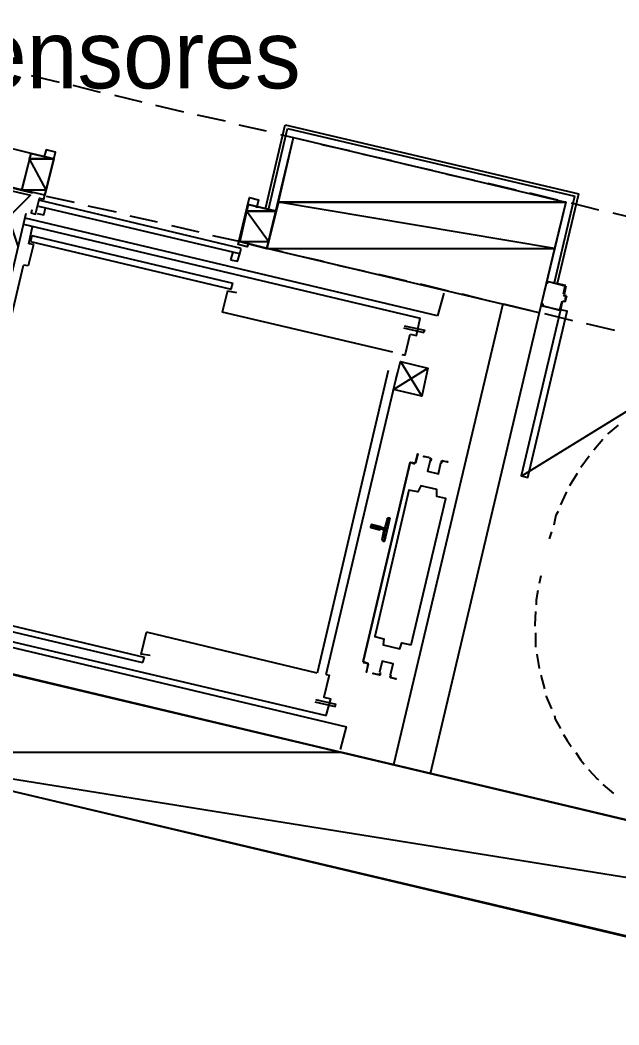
# Model space of a CAD drawing. Header units: feet. Extents: x -84 to 198, y -22 to 181.
# Drawn here: x 83.26 to 93.79, y 103.71 to 121.38 of the extents above; entities that cross this region are included whole.
import ezdxf
from ezdxf.enums import TextEntityAlignment as Align

# ---------------------------------------------------------------- set-up
doc = ezdxf.new("R2010")
doc.units = ezdxf.units.FT
for name, color, linetype in [('A-AREA-COMUN', 252, 'CONTINUOUS'), ('A-LINEA', 7, 'CONTINUOUS'), ('A-LINEA-FINA', 9, 'CONTINUOUS'), ('A-MURO-CONCRETO', 8, 'CONTINUOUS'), ('A-NOMBRE-ESPACIO', 2, 'CONTINUOUS')]:
    doc.layers.add(name, color=color, linetype=linetype)

msp = doc.modelspace()

# ---------------------------------------------------------------- linework, layer by layer
at = {"layer": 'A-AREA-COMUN'}
msp.add_lwpolyline([(109.408, 101.6178), (80.48, 108.4444), (80.288, 108.6578), (80.608, 110.1689), (80.88, 110.4178), (106.4, 104.3378)], dxfattribs=at)
at = {"layer": 'A-LINEA'}
for p, q in [((83.4533, 120.4044), (83.9467, 120.2844)), ((84.1867, 120.2311), (84.6667, 120.1111)), ((84.92, 120.0578), (85.4, 119.9378)), ((85.64, 119.8844), (86.1333, 119.7644)), ((86.3733, 119.7111), (86.8667, 119.6044)), ((87.1067, 119.5378), (87.5867, 119.4311)), ((87.5733, 118.0578), (87.92, 119.5378)), ((87.6267, 118.0444), (87.96, 119.4711)), ((87.92, 119.5378), (93.08, 118.3244)), ((87.96, 119.4711), (93.0133, 118.2844)), ((83.4533, 119.0311), (82.0933, 119.3644)), ((87.84, 119.3644), (88.32, 119.2578)), ((88.56, 119.1911), (89.0533, 119.0844)), ((83.2933, 118.3911), (83.4533, 119.0311)), ((83.8533, 118.9378), (83.4533, 119.0311)), ((89.2933, 119.0178), (89.7867, 118.9111)), ((90.0267, 118.8444), (90.5067, 118.7378)), ((83.2933, 118.3911), (81.9333, 118.7111)), ((90.76, 118.6711), (91.24, 118.5644)), ((83, 118.4578), (83.48, 118.3378)), ((83.6933, 118.2978), (83.2933, 118.3911)), ((91.48, 118.5111), (91.9733, 118.3911)), ((87.1467, 117.3644), (83.6133, 118.2044)), ((83.72, 118.2844), (84.2133, 118.1778)), ((92.2133, 118.3378), (92.7067, 118.2178)), ((92.6533, 116.7644), (93.0133, 118.2844)), ((92.7067, 116.7511), (93.08, 118.3244)), ((87.12, 117.2711), (83.5867, 118.0978)), ((84.4533, 118.1111), (84.9467, 118.0044)), ((87.2667, 118.1378), (87.12, 117.4844)), ((92.9467, 118.1644), (93.4267, 118.0444)), ((83.36, 117.9778), (81.6667, 110.7911)), ((90.6, 116.1778), (83.3467, 117.8978)), ((85.1867, 117.9378), (85.6667, 117.8311)), ((93.68, 117.9911), (94.16, 117.8711)), ((83.32, 117.7911), (90.2933, 116.1378)), ((83.4133, 117.4444), (83.48, 117.7511)), ((85.92, 117.7644), (86.4, 117.6578)), ((83.4667, 117.5911), (83.44, 117.4844)), ((83.44, 117.4844), (86.9733, 116.6444)), ((83.4667, 117.5911), (87, 116.7511)), ((86.64, 117.5911), (87.1333, 117.4844)), ((83.4933, 117.4311), (83.4, 117.0578)), ((83.4933, 117.4311), (83.4133, 117.4444)), ((87.3733, 117.4178), (87.8667, 117.3111)), ((87, 117.2978), (86.96, 117.1644)), ((88.1067, 117.2444), (88.5867, 117.1378)), ((81.9867, 111.4311), (83.32, 117.0711)), ((83.4, 117.0578), (83.32, 117.0711)), ((88.84, 117.0711), (89.32, 116.9644)), ((89.56, 116.9111), (90.0533, 116.7911)), ((86.9067, 116.6178), (86.8133, 116.2444)), ((86.9067, 116.6178), (87.0667, 116.5911)), ((86.9733, 116.6444), (87, 116.7511)), ((90.2933, 116.7378), (90.7867, 116.6178)), ((92.84, 116.6978), (92.84, 116.6978)), ((90.7067, 116.5778), (90.6, 116.1778)), ((91.0267, 116.5644), (91.5067, 116.4444)), ((92.7867, 116.4311), (92.76, 116.2844)), ((92.8113, 116.4306), (92.7872, 116.4157)), ((92.8139, 116.549), (92.8287, 116.525)), ((92.8267, 116.5378), (92.8667, 116.5378)), ((92.8533, 116.5244), (92.8533, 116.5244)), ((91.7467, 116.3911), (89.8267, 108.2844)), ((91.76, 116.3911), (92.24, 116.2711)), ((92.7467, 116.2844), (92.7467, 116.2844)), ((92.8, 116.4178), (92.8, 116.4178)), ((89.8133, 115.5378), (86.8133, 116.2444)), ((92.3867, 116.2311), (90.4667, 108.1244)), ((92.48, 116.2178), (92.9733, 116.0978)), ((90, 115.9644), (90.36, 115.8844)), ((90.0133, 116.0044), (90.3733, 115.9244)), ((90.36, 115.8844), (90.3733, 115.9244)), ((93.2133, 116.0444), (93.7067, 115.9244)), ((90.0267, 115.4844), (90.12, 115.8578)), ((92.0775, 113.3648), (95.6926, 115.5856)), ((89.9467, 115.3778), (90.32, 114.7644)), ((89.9733, 115.4978), (90.0267, 115.4844)), ((89.7333, 115.2178), (88.48, 109.8978)), ((88.64, 109.8711), (89.8933, 115.1778)), ((93.5067, 114.0044), (93.3467, 113.8178)), ((89.2933, 110.0978), (90.12, 113.6044)), ((90.12, 113.6044), (90.2, 113.5778)), ((93.2667, 113.7111), (93.12, 113.5111)), ((90.12, 113.5911), (90.12, 113.5911)), ((90.12, 113.5911), (90.12, 113.5911)), ((93.0533, 113.4044), (92.92, 113.1911)), ((89.68, 112.4578), (89.72, 112.6044)), ((89.7446, 112.6172), (89.7209, 112.6037)), ((89.5867, 112.4178), (89.5867, 112.4178)), ((89.6, 112.4578), (89.6533, 112.4444)), ((89.64, 112.4178), (89.6, 112.4311)), ((89.6, 112.4178), (89.6, 112.4178)), ((89.6133, 112.4711), (89.6133, 112.4711)), ((89.6267, 112.2444), (89.6533, 112.3911)), ((92.6, 112.3778), (92.56, 112.2578)), ((89.6403, 112.2277), (89.6554, 112.205)), ((92.4133, 111.6044), (92.3867, 111.4711)), ((81.92, 111.0178), (85.44, 110.1778)), ((81.08, 110.8311), (89, 108.9511)), ((81.6667, 110.7911), (88.64, 109.1511)), ((81.8933, 110.9111), (85.4133, 110.0844)), ((88.48, 109.8978), (85.48, 110.6178)), ((92.32, 110.6044), (92.32, 110.3511)), ((85.44, 110.1778), (85.4133, 110.0844)), ((92.3467, 110.2311), (92.3867, 109.9778)), ((92.4133, 109.8578), (92.48, 109.6178)), ((88.4533, 109.4311), (88.8133, 109.3511)), ((88.64, 109.1511), (88.72, 109.4444)), ((88.8933, 108.5511), (89, 108.9511)), ((93.5067, 107.9378), (93.6933, 107.7778))]:
    msp.add_line(p, q, dxfattribs=at)
for points in [[(92.3867, 116.2311), (87.6, 117.3644), (88.0667, 119.3111), (92.8533, 118.1778), (92.3867, 116.2311)], [(83.4667, 118.0444), (83.4533, 117.9911), (83.5333, 117.9644), (83.6, 118.2444), (83.68, 118.2311), (83.88, 119.0578), (83.72, 119.0978), (83.68, 118.9644)], [(83.2267, 117.4044), (82.88, 118.4311), (83.44, 118.2978), (82.6667, 117.5378)], [(87.2667, 117.4444), (87.2533, 117.3911), (87.0933, 117.4311), (87.2933, 118.2578), (87.4533, 118.2178), (87.4133, 118.0711)], [(83.56, 117.9778), (83.68, 117.9511), (83.7067, 118.0711)], [(87.12, 117.4844), (87.6, 117.3644), (87.76, 118.0178), (87.2667, 118.1378)], [(86.96, 117.1644), (87.08, 117.1378), (87.12, 117.2711), (87.1467, 117.3644)], [(97.7333, 117.0311), (106.56, 114.9378), (106.7867, 115.9111), (114.5733, 114.0711), (113.88, 111.1511), (111.9333, 111.6178), (109.56, 101.5511), (80.24, 108.4978), (80.6933, 110.4444), (107.0933, 104.1911), (109.0133, 112.2978), (97.28, 115.0844), (97.7333, 117.0311)], [(92.8133, 116.5644), (92.84, 116.6978), (92.5467, 116.7778), (92.5333, 116.7511), (92.52, 116.7511), (92.5333, 116.7778)], [(92.8533, 116.7111), (92.5467, 116.7778), (92.5467, 116.7778)], [(92.8533, 116.6978), (92.8267, 116.5511), (92.8267, 116.5511)], [(92.4267, 116.3644), (92.44, 116.3911), (92.4533, 116.3778), (92.44, 116.3511), (92.7467, 116.2844), (92.7867, 116.4311)], [(92.8, 116.4444), (92.84, 116.4311), (92.8533, 116.5244), (92.8267, 116.5378)], [(92.8667, 116.5244), (92.84, 116.4311), (92.84, 116.4311), (92.8, 116.4311)], [(92.76, 116.2844), (92.0667, 113.3644), (92.1867, 113.3378), (92.88, 116.2578), (92.76, 116.2844)], [(92.7467, 116.2711), (92.44, 116.3511), (92.44, 116.3511)], [(90.12, 115.8578), (90.2267, 115.8311), (90.2933, 116.1378)], [(89.8267, 114.8844), (90.4267, 115.2578), (90.32, 114.7644), (89.8267, 114.8844), (89.9467, 115.3778), (90.4267, 115.2578)], [(93.7733, 114.2578), (93.6, 114.1111), (93.5867, 114.0978)], [(90.12, 113.6044), (89.2933, 110.0978), (89.2933, 110.0978)], [(90.12, 113.6044), (90.2133, 113.5911), (90.2533, 113.7511), (90.2133, 113.5911), (90.2133, 113.5911)], [(90.4533, 113.6844), (90.36, 113.6978), (90.36, 113.7111), (90.4533, 113.6844)], [(90.4664, 113.6369), (90.4209, 113.4442), (90.6135, 113.3986), (90.6592, 113.5913)], [(90.4664, 113.6369), (90.4209, 113.4442), (90.6135, 113.3986), (90.6592, 113.5913)], [(90.4706, 113.6342), (90.4797, 113.6543), (90.4648, 113.6705)], [(90.4777, 113.6228), (90.4929, 113.6564), (90.468, 113.6835)], [(90.694, 113.6303), (90.6596, 113.6172), (90.6582, 113.5804)], [(90.6911, 113.6173), (90.6704, 113.6095), (90.6696, 113.5874)], [(90.68, 113.6311), (90.7733, 113.6178), (90.7733, 113.6044), (90.68, 113.6311)], [(90.1333, 110.3911), (90.7467, 112.9644), (90.5867, 113.0044), (90.5867, 113.1244), (90.3067, 113.1911), (90.2533, 113.0844), (90.0933, 113.1111), (89.4933, 110.5378), (89.6533, 110.4978), (89.64, 110.3911), (89.9333, 110.3244), (89.9733, 110.4311), (90.1333, 110.3911)], [(92.8667, 113.0844), (92.8533, 113.0578), (92.76, 112.8578)], [(92.72, 112.7378), (92.68, 112.6711), (92.64, 112.4978)], [(89.7467, 112.6178), (89.76, 112.6178), (89.6667, 112.2178), (89.6533, 112.2178)], [(89.5867, 112.4178), (89.4267, 112.4578), (89.44, 112.5111), (89.6, 112.4711)], [(89.6661, 112.3798), (89.6637, 112.395), (89.6513, 112.4039)], [(89.6554, 112.445), (89.6705, 112.4474), (89.6795, 112.4598)], [(92.36, 111.3511), (92.3333, 111.1778), (92.3333, 111.0978)], [(92.32, 110.9778), (92.3067, 110.7511), (92.3067, 110.7244)], [(85.5467, 110.2044), (85.3867, 110.2311), (85.48, 110.6178)], [(89.2933, 110.0978), (89.3733, 110.0711), (89.3733, 110.0711)], [(89.2933, 110.0844), (89.3733, 110.0711), (89.3467, 109.9111), (89.3867, 110.0578)], [(89.7736, 109.8654), (89.8191, 110.058), (89.6265, 110.1036), (89.5808, 109.911)], [(89.7736, 109.8654), (89.8191, 110.058), (89.6265, 110.1036), (89.5808, 109.911)], [(89.5467, 109.8711), (89.4667, 109.8844), (89.4667, 109.8978), (89.5467, 109.8711)], [(89.5593, 109.8586), (89.5937, 109.8717), (89.5951, 109.9085)], [(89.5623, 109.8716), (89.5829, 109.8794), (89.5838, 109.9015)], [(88.64, 109.8711), (88.6933, 109.8578), (88.6, 109.4711), (88.72, 109.4444)], [(89.7757, 109.8661), (89.7604, 109.8325), (89.7853, 109.8054)], [(89.7733, 109.8178), (89.8667, 109.8044), (89.8667, 109.7911), (89.7733, 109.8178)], [(89.7827, 109.8547), (89.7736, 109.8346), (89.7885, 109.8184)], [(88.44, 109.3911), (88.8, 109.3111), (88.8133, 109.3511)], [(92.5067, 109.4978), (92.5067, 109.4844), (92.6, 109.2711)], [(92.6533, 109.1511), (92.6667, 109.0844), (92.76, 108.9244)], [(92.8133, 108.8178), (92.88, 108.7111), (92.9467, 108.6044)], [(93.0267, 108.4978), (93.12, 108.3644), (93.1733, 108.2978)], [(93.2533, 108.2044), (93.4133, 108.0311), (93.4267, 108.0178)]]:
    msp.add_lwpolyline(points, dxfattribs=at)
at = {"layer": 'A-LINEA-FINA'}
for p, q in [((89.76, 112.6044), (89.72, 112.6178)), ((89.76, 112.6044), (89.72, 112.6178)), ((89.76, 112.6178), (89.7333, 112.6178)), ((89.76, 112.6178), (89.7333, 112.6178)), ((89.76, 112.6178), (89.7467, 112.6178)), ((89.5867, 112.4311), (89.4267, 112.4711)), ((89.5867, 112.4178), (89.4267, 112.4578)), ((89.6, 112.4711), (89.44, 112.5111)), ((89.6, 112.4578), (89.44, 112.4978)), ((89.7067, 112.4044), (89.64, 112.4178)), ((89.7067, 112.3911), (89.6533, 112.4178)), ((89.7067, 112.3778), (89.6533, 112.3911)), ((89.72, 112.4444), (89.6667, 112.4578)), ((89.72, 112.4311), (89.6667, 112.4444)), ((89.6667, 112.2178), (89.6267, 112.2311)), ((89.6667, 112.2178), (89.64, 112.2311)), ((89.6667, 112.2178), (89.64, 112.2178)), ((89.6667, 112.2178), (89.64, 112.2178))]:
    msp.add_line(p, q, dxfattribs=at)
for points in [[(89.72, 112.6044), (89.72, 112.4444), (89.68, 112.4578), (89.72, 112.6044)], [(89.7333, 112.6178), (89.76, 112.6044), (89.72, 112.6178), (89.7333, 112.6178)], [(89.72, 112.6178), (89.76, 112.6044), (89.76, 112.6044), (89.72, 112.6178)], [(89.76, 112.6044), (89.76, 112.6044), (89.72, 112.6178), (89.76, 112.6044)], [(89.72, 112.6178), (89.76, 112.6044), (89.72, 112.6044), (89.72, 112.6178), (89.72, 112.6178)], [(89.72, 112.6178), (89.76, 112.6044), (89.76, 112.6044), (89.72, 112.6178), (89.72, 112.6178)], [(89.76, 112.6044), (89.72, 112.6044), (89.72, 112.4444), (89.76, 112.6044)], [(89.7467, 112.6178), (89.76, 112.6178), (89.7333, 112.6178), (89.7467, 112.6178)], [(89.7333, 112.6178), (89.76, 112.6178), (89.76, 112.6178), (89.7333, 112.6178)], [(89.76, 112.6178), (89.76, 112.6178), (89.7333, 112.6178), (89.76, 112.6178)], [(89.7333, 112.6178), (89.76, 112.6178), (89.76, 112.6178), (89.7333, 112.6178)], [(89.76, 112.6178), (89.76, 112.6178), (89.7333, 112.6178), (89.76, 112.6178), (89.76, 112.6178)], [(89.76, 112.6178), (89.7333, 112.6178), (89.76, 112.6044), (89.76, 112.6178)], [(89.44, 112.4978), (89.7067, 112.4044), (89.4267, 112.4711), (89.44, 112.4978), (89.44, 112.4978)], [(89.4267, 112.4711), (89.6, 112.4311), (89.6, 112.4311), (89.4267, 112.4711)], [(89.6, 112.4311), (89.6, 112.4311), (89.4267, 112.4711), (89.6, 112.4311), (89.6, 112.4311)], [(89.4267, 112.4711), (89.6, 112.4311), (89.6, 112.4311), (89.4267, 112.4711)], [(89.6, 112.4311), (89.6, 112.4311), (89.4267, 112.4711), (89.6, 112.4311), (89.6, 112.4311)], [(89.4267, 112.4711), (89.6, 112.4311), (89.6, 112.4311), (89.4267, 112.4711)], [(89.6, 112.4311), (89.6, 112.4311), (89.4267, 112.4711), (89.6, 112.4311), (89.6, 112.4311)], [(89.5867, 112.4311), (89.5867, 112.4311), (89.4267, 112.4711), (89.5867, 112.4311)], [(89.5867, 112.4311), (89.4267, 112.4711), (89.6, 112.4311), (89.5867, 112.4311), (89.5867, 112.4311)], [(89.4267, 112.4711), (89.5867, 112.4311), (89.4267, 112.4578), (89.4267, 112.4711), (89.4267, 112.4711)], [(89.4267, 112.4578), (89.5867, 112.4178), (89.5867, 112.4178), (89.4267, 112.4578)], [(89.5867, 112.4178), (89.5867, 112.4178), (89.4267, 112.4578), (89.5867, 112.4178)], [(89.5867, 112.4178), (89.4267, 112.4578), (89.5867, 112.4311), (89.5867, 112.4178), (89.5867, 112.4178)], [(89.4267, 112.4578), (89.5867, 112.4178), (89.5867, 112.4178), (89.4267, 112.4578)], [(89.5867, 112.4178), (89.5867, 112.4178), (89.4267, 112.4578), (89.5867, 112.4178), (89.5867, 112.4178)], [(89.4267, 112.4578), (89.5867, 112.4178), (89.5867, 112.4178), (89.4267, 112.4578)], [(89.5867, 112.4178), (89.5867, 112.4178), (89.4267, 112.4578), (89.5867, 112.4178), (89.5867, 112.4178)], [(89.44, 112.5111), (89.6, 112.4711), (89.6, 112.4711), (89.44, 112.5111)], [(89.6, 112.4711), (89.6, 112.4711), (89.44, 112.5111), (89.6, 112.4711), (89.6, 112.4711)], [(89.44, 112.5111), (89.6, 112.4711), (89.44, 112.4978), (89.44, 112.5111), (89.44, 112.5111)], [(89.6, 112.4578), (89.6, 112.4578), (89.44, 112.4978), (89.6, 112.4578)], [(89.6, 112.4578), (89.44, 112.4978), (89.6, 112.4711), (89.6, 112.4578), (89.6, 112.4578)], [(89.44, 112.4978), (89.6, 112.4578), (89.6, 112.4578), (89.44, 112.4978)], [(89.6, 112.4578), (89.6, 112.4578), (89.44, 112.4978), (89.6, 112.4578), (89.6, 112.4578)], [(89.44, 112.4978), (89.6, 112.4578), (89.6, 112.4578), (89.44, 112.4978)], [(89.6, 112.4578), (89.6, 112.4578), (89.44, 112.4978), (89.6, 112.4578)], [(89.44, 112.4978), (89.6, 112.4578), (89.6, 112.4578), (89.44, 112.4978), (89.44, 112.4978)], [(89.44, 112.4978), (89.6, 112.4578), (89.6, 112.4578), (89.44, 112.4978)], [(89.6, 112.4578), (89.6, 112.4578), (89.44, 112.4978), (89.6, 112.4578), (89.6, 112.4578)], [(89.44, 112.4978), (89.6, 112.4578), (89.6, 112.4578), (89.44, 112.4978)], [(89.6, 112.4578), (89.6, 112.4578), (89.44, 112.4978), (89.6, 112.4578), (89.6, 112.4578)], [(89.44, 112.4978), (89.6, 112.4578), (89.6, 112.4578), (89.44, 112.4978)], [(89.6, 112.4578), (89.6, 112.4578), (89.44, 112.4978), (89.6, 112.4578), (89.6, 112.4578)], [(89.72, 112.4311), (89.44, 112.4978), (89.7067, 112.4044), (89.72, 112.4311)], [(89.6533, 112.3911), (89.6667, 112.2311), (89.6267, 112.2444), (89.6533, 112.3911)], [(89.64, 112.4178), (89.7067, 112.4044), (89.7067, 112.4044), (89.64, 112.4178)], [(89.7067, 112.4044), (89.7067, 112.4044), (89.64, 112.4178), (89.7067, 112.4044), (89.7067, 112.4044)], [(89.64, 112.4178), (89.7067, 112.4044), (89.6533, 112.4178), (89.64, 112.4178), (89.64, 112.4178)], [(89.6667, 112.4444), (89.72, 112.4311), (89.6533, 112.4444), (89.6667, 112.4444), (89.6667, 112.4444)], [(89.6533, 112.4444), (89.72, 112.4311), (89.72, 112.4311), (89.6533, 112.4444)], [(89.72, 112.4311), (89.72, 112.4311), (89.6533, 112.4444), (89.72, 112.4311), (89.72, 112.4311)], [(89.6533, 112.4444), (89.72, 112.4311), (89.72, 112.4311), (89.6533, 112.4444)], [(89.72, 112.4311), (89.72, 112.4311), (89.6533, 112.4444), (89.72, 112.4311), (89.72, 112.4311)], [(89.6533, 112.4444), (89.72, 112.4311), (89.72, 112.4311), (89.6533, 112.4444)], [(89.72, 112.4311), (89.72, 112.4311), (89.6533, 112.4444), (89.72, 112.4311), (89.72, 112.4311)], [(89.7067, 112.3911), (89.7067, 112.3911), (89.6533, 112.4178), (89.7067, 112.3911)], [(89.7067, 112.3911), (89.6533, 112.4178), (89.7067, 112.4044), (89.7067, 112.3911), (89.7067, 112.3911)], [(89.6533, 112.4178), (89.7067, 112.3911), (89.6533, 112.4044), (89.6533, 112.4178), (89.6533, 112.4178)], [(89.6533, 112.4044), (89.7067, 112.3911), (89.7067, 112.3911), (89.6533, 112.4044)], [(89.7067, 112.3911), (89.7067, 112.3911), (89.6533, 112.4044), (89.7067, 112.3911), (89.7067, 112.3911)], [(89.6533, 112.4044), (89.7067, 112.3911), (89.7067, 112.3911), (89.6533, 112.4044)], [(89.7067, 112.3911), (89.7067, 112.3911), (89.6533, 112.4044), (89.7067, 112.3911), (89.7067, 112.3911)], [(89.6533, 112.4044), (89.7067, 112.3911), (89.7067, 112.3911), (89.6533, 112.4044)], [(89.7067, 112.3911), (89.7067, 112.3911), (89.6533, 112.4044), (89.7067, 112.3911), (89.7067, 112.3911)], [(89.7067, 112.3911), (89.6533, 112.4044), (89.7067, 112.3778), (89.7067, 112.3911)], [(89.6533, 112.4044), (89.7067, 112.3778), (89.6533, 112.3911), (89.6533, 112.4044)], [(89.6533, 112.3911), (89.7067, 112.3778), (89.7067, 112.3778), (89.6533, 112.3911), (89.6533, 112.3911)], [(89.7067, 112.3778), (89.6533, 112.3911), (89.6667, 112.2311), (89.7067, 112.3778)], [(89.72, 112.4444), (89.68, 112.4578), (89.6667, 112.4578), (89.72, 112.4444), (89.72, 112.4444)], [(89.72, 112.4444), (89.72, 112.4444), (89.6667, 112.4578), (89.72, 112.4444)], [(89.6667, 112.4578), (89.72, 112.4444), (89.72, 112.4444), (89.6667, 112.4578)], [(89.72, 112.4444), (89.72, 112.4444), (89.6667, 112.4578), (89.72, 112.4444), (89.72, 112.4444)], [(89.72, 112.4444), (89.6667, 112.4578), (89.72, 112.4311), (89.72, 112.4444)], [(89.6667, 112.4578), (89.72, 112.4311), (89.6667, 112.4444), (89.6667, 112.4578), (89.6667, 112.4578)], [(89.6667, 112.4444), (89.72, 112.4311), (89.72, 112.4311), (89.6667, 112.4444)], [(89.72, 112.4311), (89.72, 112.4311), (89.6667, 112.4444), (89.72, 112.4311), (89.72, 112.4311)], [(89.68, 112.4578), (89.72, 112.4444), (89.72, 112.4444), (89.68, 112.4578)], [(89.6667, 112.2311), (89.6267, 112.2444), (89.6267, 112.2311), (89.6667, 112.2311), (89.6667, 112.2311)], [(89.6267, 112.2444), (89.6667, 112.2311), (89.6667, 112.2311), (89.6267, 112.2444), (89.6267, 112.2444)], [(89.64, 112.2311), (89.6667, 112.2178), (89.6267, 112.2311), (89.64, 112.2311)], [(89.6267, 112.2311), (89.6667, 112.2178), (89.6667, 112.2178), (89.6267, 112.2311)], [(89.6667, 112.2178), (89.6667, 112.2178), (89.6267, 112.2311), (89.6667, 112.2178)], [(89.6667, 112.2178), (89.6267, 112.2311), (89.6667, 112.2311), (89.6667, 112.2178), (89.6667, 112.2178)], [(89.6267, 112.2311), (89.6667, 112.2178), (89.6667, 112.2178), (89.6267, 112.2311), (89.6267, 112.2311)], [(89.64, 112.2311), (89.6667, 112.2178), (89.64, 112.2178), (89.64, 112.2311)], [(89.64, 112.2178), (89.6667, 112.2178), (89.6667, 112.2178), (89.64, 112.2178)], [(89.6667, 112.2178), (89.6667, 112.2178), (89.64, 112.2178), (89.6667, 112.2178)], [(89.64, 112.2178), (89.6667, 112.2178), (89.6533, 112.2178), (89.64, 112.2178), (89.64, 112.2178)], [(89.64, 112.2178), (89.6667, 112.2178), (89.6667, 112.2178), (89.64, 112.2178), (89.64, 112.2178)]]:
    msp.add_lwpolyline(points, dxfattribs=at)
at = {"layer": 'A-MURO-CONCRETO'}
for points in [[(88.0667, 119.3111), (92.8533, 118.1778), (87.8, 118.1778), (88.0667, 119.3111), (88.0667, 119.3111)], [(83.4267, 118.9378), (83.2933, 118.3911), (83.72, 118.3911), (83.4267, 118.9378)], [(83.4533, 119.0311), (83.8533, 118.9378), (83.4267, 118.9378), (83.4533, 119.0311), (83.4533, 119.0311)], [(83.4267, 118.9378), (83.8533, 118.9378), (83.72, 118.3911), (83.4267, 118.9378), (83.4267, 118.9378)], [(83.2933, 118.3911), (83.72, 118.3911), (83.6933, 118.2978), (83.2933, 118.3911), (83.2933, 118.3911)], [(87.24, 118.0178), (87.12, 117.4844), (87.6267, 117.4844), (87.24, 118.0178)], [(87.2667, 118.1378), (87.76, 118.0178), (87.24, 118.0178), (87.2667, 118.1378), (87.2667, 118.1378)], [(87.24, 118.0178), (87.76, 118.0178), (87.6267, 117.4844), (87.24, 118.0178), (87.24, 118.0178)], [(87.8, 118.1778), (87.6, 117.3644), (92.6533, 117.3644), (87.8, 118.1778)], [(87.8, 118.1778), (92.8533, 118.1778), (92.6533, 117.3644), (87.8, 118.1778), (87.8, 118.1778)], [(87.12, 117.4844), (87.6267, 117.4844), (87.6, 117.3644), (87.12, 117.4844), (87.12, 117.4844)], [(87.6, 117.3644), (92.6533, 117.3644), (92.3867, 116.2311), (87.6, 117.3644), (87.6, 117.3644)], [(80.6933, 110.4444), (88.92, 108.4978), (80.24, 108.4978), (80.6933, 110.4444), (80.6933, 110.4444)], [(88.92, 108.4978), (80.24, 108.4978), (107.0933, 104.1911), (88.92, 108.4978)], [(80.24, 108.4978), (107.0933, 104.1911), (98.4133, 104.1911), (80.24, 108.4978), (80.24, 108.4978)]]:
    msp.add_lwpolyline(points, dxfattribs=at)

# ---------------------------------------------------------------- texts
at = {"layer": 'A-NOMBRE-ESPACIO'}
msp.add_text('Ascensores', height=1.2, dxfattribs=at).set_placement((84, 120.1778), align=Align.CENTER)

doc.saveas('drawing.dxf')
